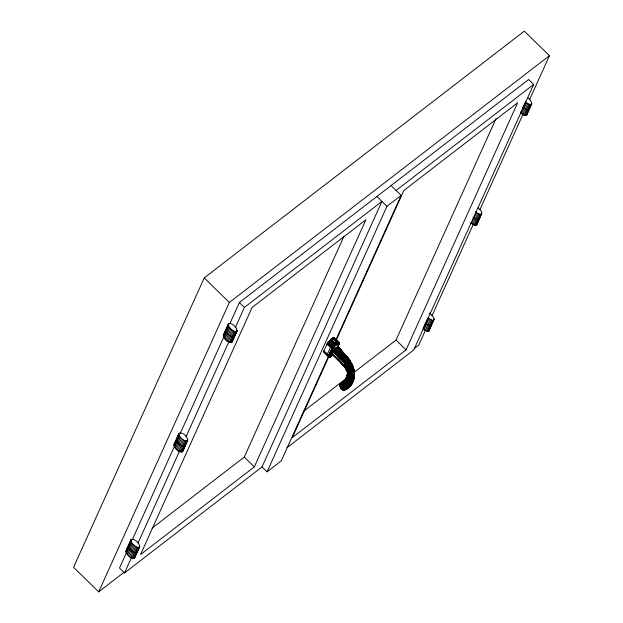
<?xml version="1.0" encoding="UTF-8"?>
<svg xmlns="http://www.w3.org/2000/svg" width="623" height="623" viewBox="0 0 623 623"><rect width="100%" height="100%" fill="white"/><g stroke="black" fill="none" stroke-linecap="round" stroke-linejoin="round"><path stroke-width="0.93" d="M341.544 388.222C344.208 393.175 351.473 379.103 350.212 375.731C349.729 370.576 347.151 365.662 343.912 361.69L333.492 350.85L344.169 361.527C351.629 368.871 354.02 386.244 341.926 389.328C352.127 384.095 351.364 369.641 343.53 361.924L332.791 351.707L344.114 362.921L345.267 364.704C349.962 366.783 352.509 361.021 348.187 358.318L338.499 347.167L334.138 350.204L332.004 353.467L344.161 366.246L349.441 375.124L351.473 376.167L353.755 375.583L354.588 374.049L354.144 371.822M340.524 385.886L339.722 384.002L342.93 382.506M340.462 385.403L340.041 385.216C338.998 387.031 343.195 390.045 341.669 389.102M348.008 380.98L348.631 378.761L347.284 374.376L346.59 377.094L348.008 380.98C347.05 383.737 343.429 389.056 340.617 387.895C346.435 385.372 350.554 377.351 347.642 371.37C345.757 367.991 343.211 364.751 340.47 362.212C343.686 365.506 346.956 368.886 348.849 373.161C347.603 378.06 356.278 378.013 354.152 373.45L354.479 372.39L354.557 374.361M354.557 372.647C353.249 378.831 345.866 372.546 346.162 368.536L349.659 376.308L348.249 374.368L347.72 370.973L347.883 373.855L349.005 376.3L348.631 378.761M347.572 372.204L347.642 371.215L347.198 374.929M335.19 342.027L337.082 344.27L338.577 343.218L339.426 343.374L337.487 343.966L335.649 341.692L333.25 343.771L330.392 347.525L327.192 354.658L327.176 355.336L327.729 355.437M346.59 377.094L347.198 374.625M346.59 376.783C348.382 374.337 343.701 380.482 347.143 382.95M336.031 357.836C324.342 346.879 343.047 363.77 343.382 365.413C350.009 370.872 349.815 381.556 342.471 386.338C337.83 387.701 342.245 387.771 341.934 389.391C345.726 387.677 348.724 383.791 349.464 379.532C351.193 373.107 347.572 366.698 343.709 361.807L333.18 351.185L343.912 361.69C343.943 364.611 351.442 360.499 348.148 358.412L338.406 347.143L348.171 358.357L344.169 361.527L344.254 363.108L348.296 370.662C357.968 374.68 351.177 362.08 348.872 359.245L338.499 347.167L348.171 358.357C350.983 362.625 354.471 367.835 354.105 372.975C351.793 375.778 346.964 373.037 347.027 369.797L347.315 370.529L347.151 369.353M347.65 372.85L347.72 370.973M323.968 352.034L328.742 356.699L329.917 357.104L328.376 356.177L332.09 347.946L336.903 342.923L338.601 342.128L339.34 342.93C340.033 344.831 334.761 337.573 333.585 337.495L331.202 338.974L332.635 340.376L333.796 343.242C334.24 342.993 337.736 339.387 337.635 341.708M329.489 357.135L333.749 347.65L327.971 342.346L328.368 341.848C334.964 349.916 336.879 347.393 328.796 341.342M333.585 337.495L338.967 342.424L338.795 343.281M339.177 342.899L338.787 342.159M346.03 384.687L344.659 380.715L345.15 379.843L343.343 382.172L339.636 384.57L340.345 386.564M349.005 376.3L348.537 372.873L349.176 373.925L348.296 370.662L349.184 372.235C350.85 373.636 354.362 372.733 354.113 370.241M339.831 385.209L339.753 384.858C345.391 382.717 347.72 376.448 347.883 370.849L347.727 372.133L348.615 374.221M339.753 384.858L339.636 384.251C347.579 379.181 340.812 381.517 344.683 386.182M342.619 389.523C348.53 389.811 351.863 380.762 351.434 375.311C350.554 370.163 348.164 365.133 344.76 361.169L333.819 350.523L344.402 361.395C351.878 368.761 354.542 386.486 342.089 389.515M354.44 375.529C354.339 369.509 351.193 363.762 347.439 359.191L336.981 347.86L347.221 359.378C351.536 364.813 355.601 371.931 353.802 379.096L351.364 380.217L348.973 379.088L349.41 376.09L345.656 368.053L348.218 371.876L341.926 363.318L331.973 353.88C337.098 358.731 341.124 362.173 345.376 367.484L332.004 353.467M354.526 375.178L354.323 371.253L353.591 370.249M353.802 379.096L354.503 375.287L354.035 370L354.518 373.496M350.406 372.811L349.931 376.315L350.694 374.057M345.017 366.729L346.824 370.226L349.48 373.426L348.732 368.427L347.034 367.843C351.302 373.808 355.959 366.698 350.601 362.259L354.191 370.981M348.179 358.451C350.414 359.938 344.075 363.777 343.709 361.807L332.947 351.465L343.74 362.547L348.522 358.716L352.12 365.125L354.004 370.693L353.046 367.181M344.254 363.108L347.579 362.329L349.036 361.114L349.051 359.783L349.441 360.071L349.339 361.566L347.899 362.796L344.683 363.279L344.862 362.306M340.828 388.222C341.568 389.671 341.295 388.277 344.441 385.878C347.611 382.545 349.721 377.32 348.397 372.733L349.674 376.113M344.831 386.501L344.223 386.494L344.698 387.919L344.457 386.61M125.885 551.651L131.274 539.362C135.136 538.7 139.474 542.913 139.669 546.714L134.334 558.247C130.557 558.963 126.928 555.038 125.885 551.651L130.923 539.876M134.693 557.733L139.723 545.966M137.239 551.48L136.826 552.733C132.964 553.395 128.626 549.19 128.431 545.39L129.413 544.634L128.346 546.994M173.934 445.243L179.315 432.962C183.185 432.3 187.515 436.505 187.71 440.305L182.383 451.846C178.599 452.555 174.97 448.638 173.934 445.243L178.965 433.476M182.734 451.332L187.764 439.565M185.28 445.079L184.867 446.333C181.005 446.995 176.667 442.789 176.473 438.989L177.454 438.234M223.314 335.867L228.703 323.586C232.566 322.924 236.904 327.13 237.098 330.93L231.764 342.463C227.987 343.18 224.358 339.255 223.314 335.867L228.353 324.1M232.122 341.957L234.31 336.482M354.059 378.426L354.02 377.265L353.599 378.761M428.99 329.022L429.185 330.696L428.196 331.452L425.174 330.509L422.908 328.742M428.826 331.21L434.215 318.929L432.658 315.861L429.418 313.026M470.505 222.684L474.936 225.355L476.774 224.638L481.805 212.871L481.034 210.901L478.168 207.771M479.321 218.385L478.908 219.639L477.42 219.849L472.989 217.178M476.774 224.638L481.805 212.871M521.568 110.473L520.509 112.833L523.904 115.185L526.419 115.302L531.45 103.807M529.316 108.534L528.911 109.788L527.424 109.991L522.993 107.32M526.778 114.788L531.754 103.761L531.03 101.043L528.172 97.92M348.35 381.307C352.563 386.509 355.967 374.252 351.738 383.939L349.464 384.469L347.478 383.285L348.973 379.088M351.738 383.939L352.447 383.059L352.517 381.51M345.43 362.586L345.243 363.318L346.661 366.534L349.604 366.573L351.403 365.179L351.45 363.746L349.044 359.635L338.211 347.198L349.067 359.907M347.315 371.129L346.684 368.808M353.716 371.37C354.44 370.272 352.47 365.903 353.327 369.026L352.976 368.652M347.027 369.797L348.008 373.084L349.643 374.516L349.425 369.984M347.338 370.942C349.246 376.713 345.399 383.651 339.948 385.972L341.046 387.927M347.027 370.187C350.149 376.315 346.357 384.453 340.259 387.054L340.516 387.708M349.347 376.619C351.068 378.877 355.437 377.507 354.573 374.306M347.478 383.285L346.365 385.03C348.576 387.888 352.369 385.255 352.283 382.148C355.437 374.361 351.162 366.114 346.302 360.102L336.077 348.522L335.898 348.935L335.26 348.312L332.791 350.811L331.934 352.384L332.612 353.264M345.29 367.889L344.145 365.561M344.535 363.061L344.558 361.955L345.126 362.212L344.963 363.302L347.486 368.084L345.703 362.96M353.802 370.467C351.45 361.044 354.028 369.307 348.732 368.427M347.922 372.453L347.977 374.026M353.553 379.391C355.351 372.204 351.255 365.07 346.941 359.611L336.389 348.28L347.393 360.117M354.144 376.44L354.51 373.239L354.347 373.753M353.965 378.784L354.487 375.054M337.868 343.717L336.07 341.412L335.649 341.692M346.528 388.285L345.477 389.531L346.256 388.316M337.985 346.31L339.333 343.148M339.418 343.39L339.153 344.293L339.418 343.584M350.033 385.98C349.176 388.479 345.267 390.372 343.421 387.779L341.521 389.001M343.242 390.045C345.197 390.185 347.743 389.188 348.421 387.249M338.219 343.514L332.939 337.752M353.459 378.465L353.88 376.977M352.618 381.922C355.78 374.127 351.497 365.872 346.629 359.86L336.077 348.522L346.941 359.611M352.914 381.658L354.105 377.538M353.171 381.354L354.098 378.106M332.635 340.376L332.822 339.714L331.677 338.593M332.355 351.442L332.994 352.065L332.573 353.007L331.934 352.384M348.818 374.524L348.234 372.585M338.53 343.366L338.063 342.253L333.289 337.588M342.284 382.506L341.793 383.386L343.094 387.428M349.69 375.334L349.986 371.448M327.971 342.346L323.672 351.224L328.446 355.889L329.567 356.317M339.262 343.429L337.627 347.681M350.85 375.202L350.196 376.518M339.013 343.25L338.601 342.128M345.749 378.706L346.84 376.339M347.073 376.222L344.659 380.715M348.997 377.273L348.428 378.574L349.612 378.955L348.514 380.676L349.41 381.089L346.489 383.815M352.805 380.848L353.389 379.508M352.034 383.675L353.467 380.357M352.283 383.371L353.428 380.676M529.449 99.953L549.431 55.704L524.301 31.15L204.235 277.913L73.569 567.296L98.699 591.85L124.086 572.272M98.699 591.85L229.357 302.466L549.431 55.704M125.947 550.903L131.274 539.362M173.988 444.503L178.965 433.748M228.703 323.586L223.369 335.119M126.134 552.578L131.11 541.551L130.869 540.624M174.175 446.169L179.151 435.15L178.91 434.223M223.564 336.794L228.54 325.767L228.291 324.84M126.695 552.095L119.499 568.028L124.522 572.934L262.034 466.923L381.915 201.424L244.403 307.435L235.214 327.791M132.286 539.705L174.642 445.897M180.234 433.507L223.789 337.043M229.786 323.765L239.38 302.529L528.623 79.526L533.654 84.44L413.773 349.939L287.016 447.664M126.664 553.621L131.64 542.594L131.11 541.551M174.705 447.221L179.689 436.193L179.151 435.15M224.093 337.837L229.069 326.818L228.54 325.767M127.442 554.711L132.426 543.692L131.64 542.594M175.491 448.311L180.468 437.291L179.689 436.193M224.872 338.935L229.848 327.908L229.069 326.818M128.424 555.778L133.4 544.759L132.426 543.692M176.465 449.378L181.441 438.351L180.468 437.291M225.853 340.002L230.829 328.975L229.848 327.908M129.529 556.744L134.506 545.725L133.4 544.759M177.571 450.343L182.547 439.324L181.441 438.351M226.951 340.968L231.935 329.941L230.829 328.975M130.682 557.546L135.666 546.527L134.506 545.725M178.731 451.145L183.707 440.126L182.547 439.324M228.111 341.77L233.088 330.743L231.935 329.941M124.522 572.934L131.718 557.009M138.111 542.843L179.665 450.811M186.059 436.645L228.82 341.949M131.819 558.13L136.795 547.103L138.688 547.469L139.669 546.714M179.86 451.73L184.836 440.702L186.729 441.068L187.71 440.305M229.248 342.346L234.225 331.327L236.117 331.685L237.098 330.93M132.847 558.449L137.831 547.43M180.896 452.049L185.872 441.022M230.276 342.673L235.26 331.646M133.711 558.488L138.688 547.469M181.752 452.088L186.729 441.068M231.141 342.712L236.117 331.685M237.153 330.182L234.256 336.957C230.393 337.619 226.056 333.406 225.861 329.606L226.219 329.1M134.334 558.247L139.318 547.22M182.383 451.846L187.359 440.819M231.764 342.463L236.748 331.444M152.004 528.187L244.278 457.048L343.865 236.499M254.332 466.876L365.911 219.748L252.105 307.482L140.525 554.61L254.332 466.876L244.278 457.048M262.034 466.923L267.065 471.829L386.938 206.33L401.165 195.365L391.112 185.545M328.438 356.434L281.285 460.864L267.065 471.829M336.031 339.621L401.165 195.365M328.656 357.026L292.265 437.626L406.064 349.892L517.651 102.764L403.844 190.498L336.256 340.197M337.83 346.061L338.974 343.514L339.348 343.655M354.495 372.079L396.018 340.072L496.001 118.627M423.266 327.955L425.4 323.228L429.831 325.899L431.318 325.697L431.723 324.443L429.239 329.949M425.758 322.441L427.884 317.722L432.315 320.393L434.161 319.669M522.284 108.9L525.127 102.6M471.611 223.657L476.587 212.63L475.481 211.664M424.014 329.707L428.99 318.688M521.607 113.799L526.591 102.779L525.485 101.806M472.771 224.451L477.748 213.432L476.587 212.63M425.174 330.509L430.15 319.49M522.767 114.601L527.743 103.582L526.591 102.779M425.159 330.93L418.765 345.087L414.147 348.646M431.949 315.884L473.106 224.732M479.905 209.686L523.055 114.11M473.901 225.035L478.877 214.008L480.769 214.374L481.75 213.619M426.311 331.093L431.287 320.066M523.904 115.185L528.88 104.158L530.773 104.524L531.754 103.761M474.936 225.355L479.912 214.335M427.339 331.413L432.315 320.393M524.932 115.504L529.916 104.477M475.793 225.394L480.769 214.374M428.196 331.452L433.18 320.432M476.424 225.152L481.4 214.125M525.796 115.543L530.773 104.524M432.082 323.649L434.215 318.929M526.419 115.302L531.396 104.275M339.177 343.281C335.688 339.325 323.337 362.282 331.358 355.951M339.294 343.374C334.863 342.806 329.551 353.498 329.31 357.104M344.145 387.475L343.039 388.456L341.085 388.542M350.531 376.705L350.889 376.051M344.667 380.404L345.999 378.27M346.224 378.153L343.351 381.86M345.804 379.236L346.528 378.106M351.855 383.207L352.61 382.031M351.831 383.542L352.579 382.366M350.601 385.715L352.54 382.693M350.897 385.45L352.447 383.059M343.366 362.173C347.572 361.021 349.028 369.774 350.71 372.873C352.392 379.236 349.254 388.534 342.533 389.749M334.099 347.198C330.79 350.157 329.793 359.744 329.279 356.566M333.998 347.175L336.638 344.503L334.715 342.409M341.747 388.705C340.781 388.176 341.918 389.453 342.12 388.542L342.891 389.087M347.657 371.954L348.047 371.651M343.437 381.603L344.916 379.96M343.421 387.779L346.365 385.03M350.539 385.146L351.45 384.134C350.71 386.906 347.097 389.297 345.01 386.525M348.514 387.646C356.473 379.828 352.454 367.617 345.96 360.359L335.447 349.02M350.492 385.473L351.411 384.461M351.317 384.827L348.888 387.459M334.613 348.849L335.252 349.472L333.975 350.765L333.336 350.142M329.731 340.329L329.256 340.828C335.688 348.927 337.744 346.419 329.731 340.329L330.221 339.854L335.766 345.399L337.082 344.145M332.947 354.845L330.011 357.01M332.783 354.713L332.3 355.157L333.079 354.892M331.825 355.577L332.635 355.305M331.553 356.052L332.137 355.725M341.887 382.818L343.834 381.292M348.413 382.802L346.824 384.048L347.128 384.305L348.716 383.059L347.175 382.156M346.52 389.017C356.333 382.016 352.711 368.107 345.648 360.577L335.127 349.293L346.762 360.608M346.886 388.916L349.776 386.665M396.142 190.451L533.654 84.44M303.744 411.211L346.809 378.013M340.952 361.87L340.485 362.204L331.958 353.7L336.942 358.614M330.681 356.115L331.693 356.076M335.26 348.312L336.7 347.541L337.549 348.249M331.272 356.387L330.875 356.652M343.172 390.006L342.712 389.912L345.734 389.531M330.517 356.862L330.19 357.01M336.07 341.412L336.459 341.194L332.129 338.258M330.159 356.745L329.248 357.057M336.202 357.851L337.082 358.864L338.125 358.505M342.58 382.467L339.722 384.002L339.761 384.57M345.788 385.037L347.128 384.305M346.123 385.38L347.455 384.656M348.319 387.623L346.17 388.674M348.148 387.942L346.014 388.97M347.899 388.246L345.376 389.118M336.7 347.541L337.339 348.164L336.482 348.522L335.844 347.899M329.559 356.924L328.687 356.777M341.17 383.799L340.119 383.69L339.987 384.157M344.574 386.735L343.935 386.377M329.505 356.777L328.376 356.403M329.505 356.574L328.376 356.177L323.602 351.504M174.339 443.989L174.97 443.74M126.298 550.389L126.928 550.148M329.692 356.006L323.804 350.889M332.752 349.23L326.873 344.091M344.075 389.85L345.017 389.936M344.41 390.029L345.399 389.757M332.931 348.872L327.067 343.709M332.55 352.634L331.973 352.641M335.384 356.777L332.191 354.043L333.585 355.126M333.157 348.491L327.316 343.281M340.773 383.69L340.119 383.69M332.822 339.714L333.562 339.66M333.43 348.078L327.62 342.829M344.745 386.891L344.208 387.226L344.768 387.638M342.993 389.998L343.444 390.053M333.827 337.464L338.904 342.261M328.43 356.566L329.489 357.026M329.692 357.135C327.028 355.507 335.735 341.186 339.426 343.374M344.815 387.085L344.239 386.899L344.799 387.358M347.182 361.106L345.648 360.577L334.8 349.589L345.313 360.803C353.015 368.582 355.897 384.399 344.208 390.076L343.834 390.076C355.445 384.461 352.696 368.73 345.041 360.982L334.473 349.892L345.313 360.803L346.84 361.348M346.513 361.55L345.041 360.982L334.138 350.204L344.76 361.169L346.154 361.745M345.858 361.893L344.574 361.285L333.819 350.523M342.323 389.453L342.043 388.978L342.86 389.905M346.209 366.308L346.661 366.534M527.743 103.582L528.88 104.158M477.748 213.432L478.877 214.008M233.088 330.743L234.225 331.327M183.707 440.126L184.836 440.702M135.666 546.527L136.795 547.103M345.555 362.041L333.492 350.85M350.656 362.617L348.701 359.611L338.001 347.284L349.114 359.518L351.972 364.93L353.327 369.026M341.84 363.645L344.044 365.771L340.47 362.212L341.926 363.739M348.771 359.276L352.618 366.464M344.324 366.589L346.458 369.011L343.382 365.413M338.998 342.409L339.418 343.172M339.192 360.927L342.331 363.793L336.981 358.77M349.082 375.311L349.534 375.708M343.304 389.546L343.989 390.068L342.962 389.539M340.415 387.467L340.945 388.331M343.841 387.919L344.363 388.409M376.892 196.51L386.938 206.33M396.018 340.072L406.064 349.892M334.123 338.273L337.051 341.131M332.557 337.978L334.831 340.205M330.712 339.395L332.994 341.622M334.232 342.837L336.21 344.994M336.334 347.634L336.973 348.257M333.959 349.472L334.598 350.095M332.791 350.811L333.43 351.442M332.067 351.972L332.705 352.595M323.602 351.738L328.555 356.668M239.38 302.529L244.403 307.435M204.235 277.913L229.357 302.466M343.608 388.129L344.114 388.635M337.082 358.864L338.04 359.806M338.826 359.728L339.862 360.772M332.394 354.028L334.045 355.71M344.574 361.285L345.352 362.134M336.693 348.062L347.221 359.378M346.302 360.102L335.766 348.763L345.96 360.359M351.489 364.393L351.808 364.735L348.475 358.926L352.431 366.028M338.211 347.198L348.148 358.412M338.359 342.159L338.834 342.915M338.491 347.291L348.514 358.825L348.171 358.357M338.001 347.284L348.701 359.611M354.362 372.336L352.345 366.565L349.176 360.857L337.261 347.681L347.439 359.191L347.813 360.624M354.105 370.755L349.262 360.647L337.526 347.525L347.634 359.004L348.101 360.374M344.098 365.903L343.078 364.642L347.377 370.436L344.098 365.903L345.944 368.863M339.356 360.943L337.783 358.7M342.564 389.079L342.183 388.542L342.253 389.064M349.604 360.67L349.355 360.296M347.969 358.653L348.592 359.775M336.739 357.664L337.495 358.825M345.656 368.053L348.008 373.084M348.927 374.205L349.441 375.124M346.224 368.17L346.668 369.011M349.48 373.426L348.724 371.939L349.184 372.235L347.914 366.783M351.543 363.98L353.132 367.601M349.059 373.325L349.643 374.516M346.863 370.272L345.625 367.648M348.475 359.946L337.767 347.393L347.774 358.871L348.312 360.156M346.162 368.536L348.732 373.979M347.486 371.425L347.151 370.662L347.626 371.892M345.983 368.652L346.248 369.275M345.936 363.302L348.748 370.942L346.972 365.062M353.116 367.399L353.7 369.081M347.299 370.264L347.027 369.564L347.315 370.529M354.401 371.503L354.58 372.873M353.607 368.645L354.129 370.459M348.849 375.03L349.067 375.77M348.818 375.482L348.171 373.761M348.249 374.368L347.486 370.903L347.946 373.333M347.486 370.903L347.829 372.834L347.564 370.669M347.642 371.37L347.72 371.978"/></g></svg>
